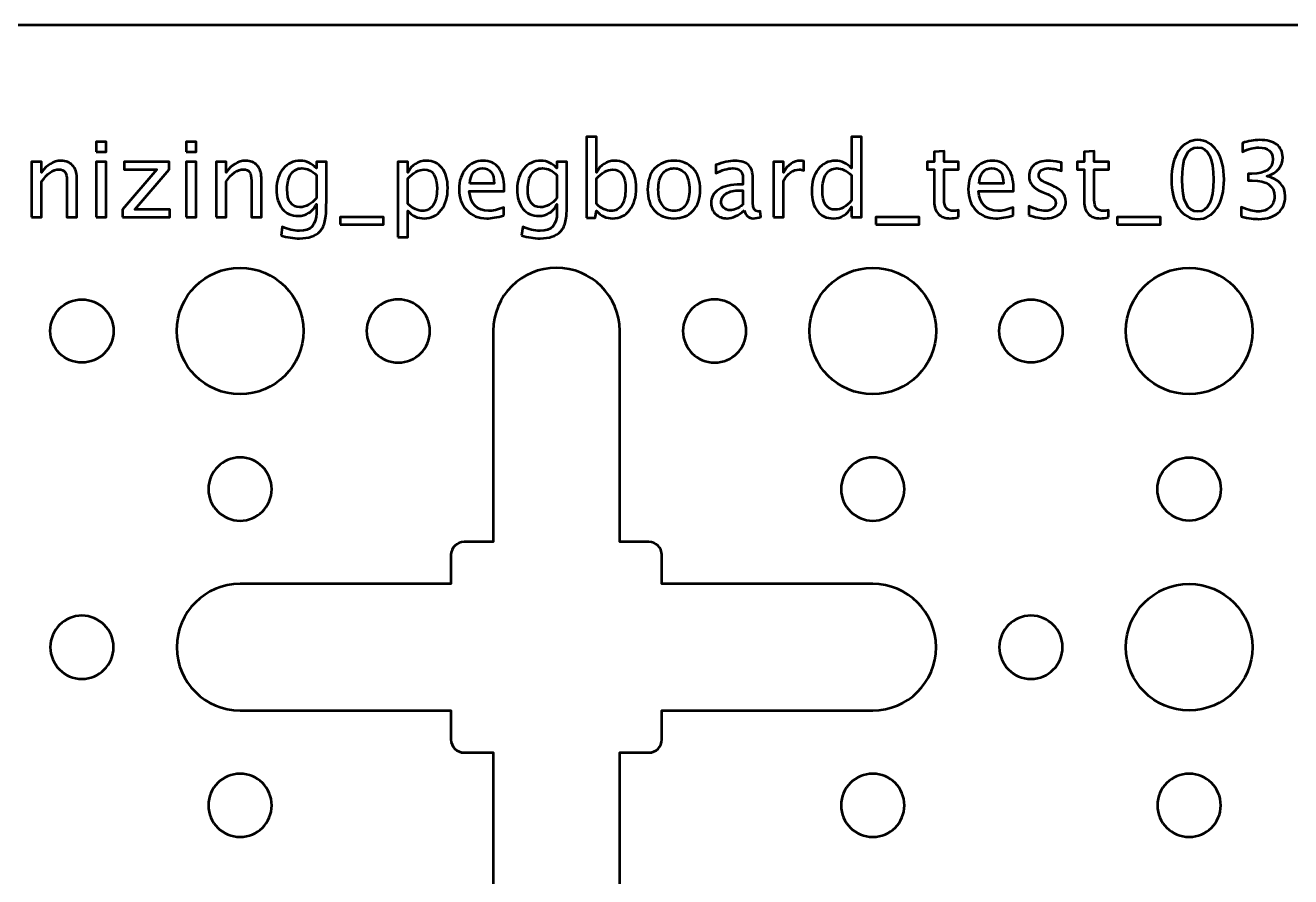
# Model space of a CAD drawing. Header units: centimetres. Extents: x -142 to 94, y -75 to 149.
# Drawn here: x -1.02 to 4.98, y 97.91 to 101.95 of the extents above; entities that cross this region are included whole.
import ezdxf

# ---------------------------------------------------------------- set-up
doc = ezdxf.new("R2010")
doc.units = ezdxf.units.CM
doc.header["$MEASUREMENT"] = 0
doc.layers.add('Layer 1', color=7, linetype='Continuous')

msp = doc.modelspace()

# ---------------------------------------------------------------- linework, layer by layer
at = {"layer": 'Layer 1', "lineweight": 53}
for centre, major_axis in [((0.00001, 100.49999), (0, 0.30001)), ((3.00001, 100.49999), (0, 0.30001)), ((4.50001, 100.49999), (0, 0.30001)), ((-0.75, 100.5), (0, 0.15)), ((3.75, 100.5), (0, 0.15)), ((4.5, 99.75), (0, 0.15)), ((4.50001, 98.99999), (0, 0.30001))]:
    msp.add_ellipse(centre, major_axis=major_axis, ratio=1, dxfattribs=at)
for points, knots in [([(-6.7, 91.3), (-6.7, 91.3), (-6.7, 101.45), (-6.7, 101.45), (-6.7, 101.45), (-6.7, 101.72614), (-6.47614, 101.95), (-6.2, 101.95), (-6.2, 101.95), (-6.2, 101.95), (6.2, 101.95), (6.2, 101.95), (6.2, 101.95), (6.47614, 101.95), (6.7, 101.72614), (6.7, 101.45), (6.7, 101.45), (6.7, 101.45), (6.7, 91.3), (6.7, 91.3), (6.7, 91.3), (6.7, 91.02386), (6.47614, 90.8), (6.2, 90.8), (6.2, 90.8), (6.2, 90.8), (-6.2, 90.8), (-6.2, 90.8), (-6.2, 90.8), (-6.47614, 90.8), (-6.7, 91.02386), (-6.7, 91.3)], [0, 0, 0, 0, 0.1111111, 0.1111111, 0.1111111, 0.1111111, 0.2222222, 0.2222222, 0.2222222, 0.2222222, 0.3333333, 0.3333333, 0.3333333, 0.3333333, 0.4444444, 0.4444444, 0.4444444, 0.4444444, 0.5555556, 0.5555556, 0.5555556, 0.5555556, 0.6666667, 0.6666667, 0.6666667, 0.6666667, 0.7777778, 0.7777778, 0.7777778, 0.7777778, 1, 1, 1, 1]), ([(1.2, 97.5), (1.2, 97.5), (1.2, 98.50002), (1.2, 98.50002), (1.2, 98.50002), (1.2, 98.50002), (1.0625, 98.50002), (1.0625, 98.50002), (1.0625, 98.50002), (1.02798, 98.50002), (1, 98.52801), (1, 98.56252), (1, 98.56252), (1, 98.56252), (1, 98.7), (1, 98.7), (1, 98.7), (1, 98.7), (0, 98.7), (0, 98.7), (0, 98.7), (-0.16569, 98.7), (-0.3, 98.83431), (-0.3, 99), (-0.3, 99), (-0.3, 99.16569), (-0.16569, 99.3), (0, 99.3), (0, 99.3), (0, 99.3), (1, 99.3), (1, 99.3), (1, 99.3), (1, 99.3), (1, 99.43748), (1, 99.43748), (1, 99.43748), (1, 99.47199), (1.02798, 99.49998), (1.0625, 99.49998), (1.0625, 99.49998), (1.0625, 99.49998), (1.2, 99.49998), (1.2, 99.49998), (1.2, 99.49998), (1.2, 99.49998), (1.2, 100.5), (1.2, 100.5), (1.2, 100.5), (1.2, 100.66569), (1.33431, 100.8), (1.5, 100.8), (1.5, 100.8), (1.66569, 100.8), (1.8, 100.66569), (1.8, 100.5), (1.8, 100.5), (1.8, 100.5), (1.8, 99.49998), (1.8, 99.49998), (1.8, 99.49998), (1.8, 99.49998), (1.9375, 99.49998), (1.9375, 99.49998), (1.9375, 99.49998), (1.97202, 99.49998), (2, 99.47199), (2, 99.43748), (2, 99.43748), (2, 99.43748), (2, 99.3), (2, 99.3), (2, 99.3), (2, 99.3), (3, 99.3), (3, 99.3), (3, 99.3), (3.16569, 99.3), (3.3, 99.16569), (3.3, 99), (3.3, 99), (3.3, 98.83431), (3.16569, 98.7), (3, 98.7), (3, 98.7), (3, 98.7), (2, 98.7), (2, 98.7), (2, 98.7), (2, 98.7), (2, 98.56252), (2, 98.56252), (2, 98.56252), (2, 98.52801), (1.97202, 98.50002), (1.9375, 98.50002), (1.9375, 98.50002), (1.9375, 98.50002), (1.8, 98.50002), (1.8, 98.50002), (1.8, 98.50002), (1.8, 98.50002), (1.8, 97.5), (1.8, 97.5), (1.8, 97.5), (1.8, 97.33431), (1.66569, 97.2), (1.5, 97.2), (1.5, 97.2), (1.33431, 97.2), (1.2, 97.33431), (1.2, 97.5)], [0, 0, 0, 0, 0.0344828, 0.0344828, 0.0344828, 0.0344828, 0.0689655, 0.0689655, 0.0689655, 0.0689655, 0.1034483, 0.1034483, 0.1034483, 0.1034483, 0.137931, 0.137931, 0.137931, 0.137931, 0.1724138, 0.1724138, 0.1724138, 0.1724138, 0.2068966, 0.2068966, 0.2068966, 0.2068966, 0.2413793, 0.2413793, 0.2413793, 0.2413793, 0.2758621, 0.2758621, 0.2758621, 0.2758621, 0.3103448, 0.3103448, 0.3103448, 0.3103448, 0.3448276, 0.3448276, 0.3448276, 0.3448276, 0.3793103, 0.3793103, 0.3793103, 0.3793103, 0.4137931, 0.4137931, 0.4137931, 0.4137931, 0.4482759, 0.4482759, 0.4482759, 0.4482759, 0.4827586, 0.4827586, 0.4827586, 0.4827586, 0.5172414, 0.5172414, 0.5172414, 0.5172414, 0.5517241, 0.5517241, 0.5517241, 0.5517241, 0.5862069, 0.5862069, 0.5862069, 0.5862069, 0.6206897, 0.6206897, 0.6206897, 0.6206897, 0.6551724, 0.6551724, 0.6551724, 0.6551724, 0.6896552, 0.6896552, 0.6896552, 0.6896552, 0.7241379, 0.7241379, 0.7241379, 0.7241379, 0.7586207, 0.7586207, 0.7586207, 0.7586207, 0.7931034, 0.7931034, 0.7931034, 0.7931034, 0.8275862, 0.8275862, 0.8275862, 0.8275862, 0.862069, 0.862069, 0.862069, 0.862069, 0.8965517, 0.8965517, 0.8965517, 0.8965517, 0.9310345, 0.9310345, 0.9310345, 0.9310345, 1, 1, 1, 1]), ([(0.75, 100.65), (0.83284, 100.65), (0.9, 100.58284), (0.9, 100.5), (0.9, 100.5), (0.9, 100.41716), (0.83284, 100.35), (0.75, 100.35), (0.75, 100.35), (0.66716, 100.35), (0.6, 100.41716), (0.6, 100.5), (0.6, 100.5), (0.6, 100.58284), (0.66716, 100.65), (0.75, 100.65)], [0, 0, 0, 0, 0.2, 0.2, 0.2, 0.2, 0.4, 0.4, 0.4, 0.4, 0.6, 0.6, 0.6, 0.6, 1, 1, 1, 1]), ([(2.25, 100.65), (2.33284, 100.65), (2.4, 100.58284), (2.4, 100.5), (2.4, 100.5), (2.4, 100.41716), (2.33284, 100.35), (2.25, 100.35), (2.25, 100.35), (2.16716, 100.35), (2.1, 100.41716), (2.1, 100.5), (2.1, 100.5), (2.1, 100.58284), (2.16716, 100.65), (2.25, 100.65)], [0, 0, 0, 0, 0.2, 0.2, 0.2, 0.2, 0.4, 0.4, 0.4, 0.4, 0.6, 0.6, 0.6, 0.6, 1, 1, 1, 1]), ([(0, 99.9), (0.08284, 99.9), (0.15, 99.83284), (0.15, 99.75), (0.15, 99.75), (0.15, 99.66716), (0.08284, 99.6), (0, 99.6), (0, 99.6), (-0.08284, 99.6), (-0.15, 99.66716), (-0.15, 99.75), (-0.15, 99.75), (-0.15, 99.83284), (-0.08284, 99.9), (0, 99.9)], [0, 0, 0, 0, 0.2, 0.2, 0.2, 0.2, 0.4, 0.4, 0.4, 0.4, 0.6, 0.6, 0.6, 0.6, 1, 1, 1, 1]), ([(3, 99.9), (3.08284, 99.9), (3.15, 99.83284), (3.15, 99.75), (3.15, 99.75), (3.15, 99.66716), (3.08284, 99.6), (3, 99.6), (3, 99.6), (2.91716, 99.6), (2.85, 99.66716), (2.85, 99.75), (2.85, 99.75), (2.85, 99.83284), (2.91716, 99.9), (3, 99.9)], [0, 0, 0, 0, 0.2, 0.2, 0.2, 0.2, 0.4, 0.4, 0.4, 0.4, 0.6, 0.6, 0.6, 0.6, 1, 1, 1, 1]), ([(-0.75, 99.15), (-0.66716, 99.15), (-0.6, 99.08284), (-0.6, 99), (-0.6, 99), (-0.6, 98.91716), (-0.66716, 98.85), (-0.75, 98.85), (-0.75, 98.85), (-0.83284, 98.85), (-0.9, 98.91716), (-0.9, 99), (-0.9, 99), (-0.9, 99.08284), (-0.83284, 99.15), (-0.75, 99.15)], [0, 0, 0, 0, 0.2, 0.2, 0.2, 0.2, 0.4, 0.4, 0.4, 0.4, 0.6, 0.6, 0.6, 0.6, 1, 1, 1, 1]), ([(3.75, 99.15), (3.83284, 99.15), (3.9, 99.08284), (3.9, 99), (3.9, 99), (3.9, 98.91716), (3.83284, 98.85), (3.75, 98.85), (3.75, 98.85), (3.66716, 98.85), (3.6, 98.91716), (3.6, 99), (3.6, 99), (3.6, 99.08284), (3.66716, 99.15), (3.75, 99.15)], [0, 0, 0, 0, 0.2, 0.2, 0.2, 0.2, 0.4, 0.4, 0.4, 0.4, 0.6, 0.6, 0.6, 0.6, 1, 1, 1, 1]), ([(0, 98.4), (0.08284, 98.4), (0.15, 98.33284), (0.15, 98.25), (0.15, 98.25), (0.15, 98.16716), (0.08284, 98.1), (0, 98.1), (0, 98.1), (-0.08284, 98.1), (-0.15, 98.16716), (-0.15, 98.25), (-0.15, 98.25), (-0.15, 98.33284), (-0.08284, 98.4), (0, 98.4)], [0, 0, 0, 0, 0.2, 0.2, 0.2, 0.2, 0.4, 0.4, 0.4, 0.4, 0.6, 0.6, 0.6, 0.6, 1, 1, 1, 1]), ([(3, 98.4), (3.08284, 98.4), (3.15, 98.33284), (3.15, 98.25), (3.15, 98.25), (3.15, 98.16716), (3.08284, 98.1), (3, 98.1), (3, 98.1), (2.91716, 98.1), (2.85, 98.16716), (2.85, 98.25), (2.85, 98.25), (2.85, 98.33284), (2.91716, 98.4), (3, 98.4)], [0, 0, 0, 0, 0.2, 0.2, 0.2, 0.2, 0.4, 0.4, 0.4, 0.4, 0.6, 0.6, 0.6, 0.6, 1, 1, 1, 1]), ([(4.5, 98.4), (4.58284, 98.4), (4.65, 98.33284), (4.65, 98.25), (4.65, 98.25), (4.65, 98.16716), (4.58284, 98.1), (4.5, 98.1), (4.5, 98.1), (4.41716, 98.1), (4.35, 98.16716), (4.35, 98.25), (4.35, 98.25), (4.35, 98.33284), (4.41716, 98.4), (4.5, 98.4)], [0, 0, 0, 0, 0.2, 0.2, 0.2, 0.2, 0.4, 0.4, 0.4, 0.4, 0.6, 0.6, 0.6, 0.6, 1, 1, 1, 1])]:
    msp.add_open_spline(points, degree=3, knots=knots, dxfattribs=at)
at = {"layer": 'Layer 1', "color": 5, "lineweight": 53}
for points, knots in [([(1.64202, 101.03703), (1.64202, 101.03703), (1.64202, 101.42078), (1.64202, 101.42078), (1.64202, 101.42078), (1.64202, 101.42078), (1.68944, 101.42078), (1.68944, 101.42078), (1.68944, 101.42078), (1.68944, 101.42078), (1.68944, 101.25228), (1.68944, 101.25228), (1.68944, 101.25228), (1.70886, 101.28891), (1.73809, 101.30718), (1.77702, 101.30718), (1.77702, 101.30718), (1.80855, 101.30718), (1.83332, 101.29574), (1.85143, 101.27278), (1.85143, 101.27278), (1.86954, 101.24981), (1.8786, 101.21845), (1.8786, 101.17869), (1.8786, 101.17869), (1.8786, 101.13539), (1.86831, 101.10041), (1.84781, 101.0739), (1.84781, 101.0739), (1.82731, 101.04732), (1.80032, 101.03406), (1.7669, 101.03406), (1.7669, 101.03406), (1.73586, 101.03406), (1.71002, 101.04592), (1.68944, 101.06971), (1.68944, 101.06971), (1.68944, 101.06971), (1.68367, 101.03703), (1.68367, 101.03703), (1.68367, 101.03703), (1.68367, 101.03703), (1.64202, 101.03703), (1.64202, 101.03703)], [0, 0, 0, 0, 0.0833333, 0.0833333, 0.0833333, 0.0833333, 0.1666667, 0.1666667, 0.1666667, 0.1666667, 0.25, 0.25, 0.25, 0.25, 0.3333333, 0.3333333, 0.3333333, 0.3333333, 0.4166667, 0.4166667, 0.4166667, 0.4166667, 0.5, 0.5, 0.5, 0.5, 0.5833333, 0.5833333, 0.5833333, 0.5833333, 0.6666667, 0.6666667, 0.6666667, 0.6666667, 0.75, 0.75, 0.75, 0.75, 0.8333333, 0.8333333, 0.8333333, 0.8333333, 1, 1, 1, 1]), ([(2.89946, 101.03999), (2.89946, 101.03999), (2.89946, 101.08913), (2.89946, 101.08913), (2.89946, 101.08913), (2.88012, 101.05242), (2.85098, 101.03406), (2.81204, 101.03406), (2.81204, 101.03406), (2.78043, 101.03406), (2.75557, 101.04551), (2.73746, 101.06847), (2.73746, 101.06847), (2.71935, 101.09144), (2.7103, 101.1228), (2.7103, 101.16256), (2.7103, 101.16256), (2.7103, 101.20602), (2.72059, 101.241), (2.74109, 101.26751), (2.74109, 101.26751), (2.76166, 101.29393), (2.78866, 101.30718), (2.82217, 101.30718), (2.82217, 101.30718), (2.8532, 101.30718), (2.87905, 101.29533), (2.89946, 101.27154), (2.89946, 101.27154), (2.89946, 101.27154), (2.89946, 101.42078), (2.89946, 101.42078), (2.89946, 101.42078), (2.89946, 101.42078), (2.94687, 101.42078), (2.94687, 101.42078), (2.94687, 101.42078), (2.94687, 101.42078), (2.94687, 101.03999), (2.94687, 101.03999), (2.94687, 101.03999), (2.94687, 101.03999), (2.89946, 101.03999), (2.89946, 101.03999)], [0, 0, 0, 0, 0.0833333, 0.0833333, 0.0833333, 0.0833333, 0.1666667, 0.1666667, 0.1666667, 0.1666667, 0.25, 0.25, 0.25, 0.25, 0.3333333, 0.3333333, 0.3333333, 0.3333333, 0.4166667, 0.4166667, 0.4166667, 0.4166667, 0.5, 0.5, 0.5, 0.5, 0.5833333, 0.5833333, 0.5833333, 0.5833333, 0.6666667, 0.6666667, 0.6666667, 0.6666667, 0.75, 0.75, 0.75, 0.75, 0.8333333, 0.8333333, 0.8333333, 0.8333333, 1, 1, 1, 1]), ([(4.54082, 101.0311), (4.50337, 101.0311), (4.47316, 101.0483), (4.45027, 101.08263), (4.45027, 101.08263), (4.42731, 101.11695), (4.41587, 101.16223), (4.41587, 101.21853), (4.41587, 101.21853), (4.41587, 101.27483), (4.42731, 101.32011), (4.45027, 101.35443), (4.45027, 101.35443), (4.47316, 101.38876), (4.50337, 101.40596), (4.54082, 101.40596), (4.54082, 101.40596), (4.57844, 101.40596), (4.60865, 101.38884), (4.63153, 101.3546), (4.63153, 101.3546), (4.65433, 101.32035), (4.66577, 101.275), (4.66577, 101.21853), (4.66577, 101.21853), (4.66577, 101.16223), (4.65433, 101.11695), (4.63153, 101.08263), (4.63153, 101.08263), (4.60865, 101.0483), (4.57844, 101.0311), (4.54082, 101.0311)], [0, 0, 0, 0, 0.1111111, 0.1111111, 0.1111111, 0.1111111, 0.2222222, 0.2222222, 0.2222222, 0.2222222, 0.3333333, 0.3333333, 0.3333333, 0.3333333, 0.4444444, 0.4444444, 0.4444444, 0.4444444, 0.5555556, 0.5555556, 0.5555556, 0.5555556, 0.6666667, 0.6666667, 0.6666667, 0.6666667, 0.7777778, 0.7777778, 0.7777778, 0.7777778, 1, 1, 1, 1]), ([(4.74743, 101.04246), (4.74743, 101.04246), (4.74743, 101.08691), (4.74743, 101.08691), (4.74743, 101.08691), (4.78134, 101.07341), (4.80793, 101.06666), (4.82744, 101.06666), (4.82744, 101.06666), (4.8504, 101.06666), (4.86892, 101.07325), (4.88316, 101.0865), (4.88316, 101.0865), (4.8974, 101.09975), (4.90448, 101.11704), (4.90448, 101.13827), (4.90448, 101.13827), (4.90448, 101.18865), (4.86942, 101.21384), (4.79929, 101.21384), (4.79929, 101.21384), (4.79929, 101.21384), (4.78052, 101.21384), (4.78052, 101.21384), (4.78052, 101.21384), (4.78052, 101.21384), (4.78052, 101.2457), (4.78052, 101.2457), (4.78052, 101.2457), (4.78052, 101.2457), (4.79715, 101.24594), (4.79715, 101.24594), (4.79715, 101.24594), (4.86308, 101.24594), (4.89609, 101.26915), (4.89609, 101.31566), (4.89609, 101.31566), (4.89609, 101.35213), (4.87419, 101.3704), (4.83048, 101.3704), (4.83048, 101.3704), (4.80702, 101.3704), (4.78101, 101.36365), (4.75237, 101.35015), (4.75237, 101.35015), (4.75237, 101.35015), (4.75237, 101.39164), (4.75237, 101.39164), (4.75237, 101.39164), (4.78044, 101.40119), (4.80752, 101.40596), (4.83353, 101.40596), (4.83353, 101.40596), (4.86892, 101.40596), (4.89617, 101.39888), (4.9151, 101.38473), (4.9151, 101.38473), (4.93403, 101.37065), (4.9435, 101.35015), (4.9435, 101.32332), (4.9435, 101.32332), (4.9435, 101.28142), (4.91872, 101.25154), (4.86909, 101.23376), (4.86909, 101.23376), (4.92663, 101.22034), (4.95535, 101.18882), (4.95535, 101.13901), (4.95535, 101.13901), (4.95535, 101.10543), (4.94424, 101.07901), (4.9221, 101.05983), (4.9221, 101.05983), (4.89996, 101.04065), (4.8695, 101.0311), (4.83081, 101.0311), (4.83081, 101.0311), (4.80875, 101.0311), (4.78101, 101.03489), (4.74743, 101.04246)], [0, 0, 0, 0, 0.047619, 0.047619, 0.047619, 0.047619, 0.0952381, 0.0952381, 0.0952381, 0.0952381, 0.1428571, 0.1428571, 0.1428571, 0.1428571, 0.1904762, 0.1904762, 0.1904762, 0.1904762, 0.2380952, 0.2380952, 0.2380952, 0.2380952, 0.2857143, 0.2857143, 0.2857143, 0.2857143, 0.3333333, 0.3333333, 0.3333333, 0.3333333, 0.3809524, 0.3809524, 0.3809524, 0.3809524, 0.4285714, 0.4285714, 0.4285714, 0.4285714, 0.4761905, 0.4761905, 0.4761905, 0.4761905, 0.5238095, 0.5238095, 0.5238095, 0.5238095, 0.5714286, 0.5714286, 0.5714286, 0.5714286, 0.6190476, 0.6190476, 0.6190476, 0.6190476, 0.6666667, 0.6666667, 0.6666667, 0.6666667, 0.7142857, 0.7142857, 0.7142857, 0.7142857, 0.7619048, 0.7619048, 0.7619048, 0.7619048, 0.8095238, 0.8095238, 0.8095238, 0.8095238, 0.8571429, 0.8571429, 0.8571429, 0.8571429, 0.9047619, 0.9047619, 0.9047619, 0.9047619, 1, 1, 1, 1]), ([(-0.68189, 101.34966), (-0.68189, 101.34966), (-0.68189, 101.39707), (-0.68189, 101.39707), (-0.68189, 101.39707), (-0.68189, 101.39707), (-0.63447, 101.39707), (-0.63447, 101.39707), (-0.63447, 101.39707), (-0.63447, 101.39707), (-0.63447, 101.34966), (-0.63447, 101.34966), (-0.63447, 101.34966), (-0.63447, 101.34966), (-0.68189, 101.34966), (-0.68189, 101.34966)], [0, 0, 0, 0, 0.2, 0.2, 0.2, 0.2, 0.4, 0.4, 0.4, 0.4, 0.6, 0.6, 0.6, 0.6, 1, 1, 1, 1]), ([(-0.25608, 101.34966), (-0.25608, 101.34966), (-0.25608, 101.39707), (-0.25608, 101.39707), (-0.25608, 101.39707), (-0.25608, 101.39707), (-0.20866, 101.39707), (-0.20866, 101.39707), (-0.20866, 101.39707), (-0.20866, 101.39707), (-0.20866, 101.34966), (-0.20866, 101.34966), (-0.20866, 101.34966), (-0.20866, 101.34966), (-0.25608, 101.34966), (-0.25608, 101.34966)], [0, 0, 0, 0, 0.2, 0.2, 0.2, 0.2, 0.4, 0.4, 0.4, 0.4, 0.6, 0.6, 0.6, 0.6, 1, 1, 1, 1]), ([(3.40587, 101.04007), (3.39121, 101.03604), (3.37845, 101.03406), (3.36767, 101.03406), (3.36767, 101.03406), (3.34347, 101.03406), (3.32462, 101.04098), (3.31112, 101.05481), (3.31112, 101.05481), (3.29754, 101.06864), (3.29079, 101.08782), (3.29079, 101.11243), (3.29079, 101.11243), (3.29079, 101.11243), (3.29079, 101.26619), (3.29079, 101.26619), (3.29079, 101.26619), (3.29079, 101.26619), (3.25803, 101.26619), (3.25803, 101.26619), (3.25803, 101.26619), (3.25803, 101.26619), (3.25803, 101.30175), (3.25803, 101.30175), (3.25803, 101.30175), (3.25803, 101.30175), (3.29079, 101.30175), (3.29079, 101.30175), (3.29079, 101.30175), (3.29079, 101.30175), (3.29079, 101.34908), (3.29079, 101.34908), (3.29079, 101.34908), (3.29079, 101.34908), (3.3382, 101.35361), (3.3382, 101.35361), (3.3382, 101.35361), (3.3382, 101.35361), (3.3382, 101.30175), (3.3382, 101.30175), (3.3382, 101.30175), (3.3382, 101.30175), (3.40685, 101.30175), (3.40685, 101.30175), (3.40685, 101.30175), (3.40685, 101.30175), (3.40685, 101.26619), (3.40685, 101.26619), (3.40685, 101.26619), (3.40685, 101.26619), (3.3382, 101.26619), (3.3382, 101.26619), (3.3382, 101.26619), (3.3382, 101.26619), (3.3382, 101.12099), (3.3382, 101.12099), (3.3382, 101.12099), (3.3382, 101.08674), (3.3531, 101.06962), (3.38282, 101.06962), (3.38282, 101.06962), (3.38916, 101.06962), (3.39681, 101.07069), (3.40587, 101.07275), (3.40587, 101.07275), (3.40587, 101.07275), (3.40587, 101.04007), (3.40587, 101.04007)], [0, 0, 0, 0, 0.0555556, 0.0555556, 0.0555556, 0.0555556, 0.1111111, 0.1111111, 0.1111111, 0.1111111, 0.1666667, 0.1666667, 0.1666667, 0.1666667, 0.2222222, 0.2222222, 0.2222222, 0.2222222, 0.2777778, 0.2777778, 0.2777778, 0.2777778, 0.3333333, 0.3333333, 0.3333333, 0.3333333, 0.3888889, 0.3888889, 0.3888889, 0.3888889, 0.4444444, 0.4444444, 0.4444444, 0.4444444, 0.5, 0.5, 0.5, 0.5, 0.5555556, 0.5555556, 0.5555556, 0.5555556, 0.6111111, 0.6111111, 0.6111111, 0.6111111, 0.6666667, 0.6666667, 0.6666667, 0.6666667, 0.7222222, 0.7222222, 0.7222222, 0.7222222, 0.7777778, 0.7777778, 0.7777778, 0.7777778, 0.8333333, 0.8333333, 0.8333333, 0.8333333, 0.8888889, 0.8888889, 0.8888889, 0.8888889, 1, 1, 1, 1]), ([(4.11756, 101.04007), (4.1029, 101.03604), (4.09014, 101.03406), (4.07936, 101.03406), (4.07936, 101.03406), (4.05516, 101.03406), (4.03631, 101.04098), (4.02281, 101.05481), (4.02281, 101.05481), (4.00923, 101.06864), (4.00248, 101.08782), (4.00248, 101.11243), (4.00248, 101.11243), (4.00248, 101.11243), (4.00248, 101.26619), (4.00248, 101.26619), (4.00248, 101.26619), (4.00248, 101.26619), (3.96972, 101.26619), (3.96972, 101.26619), (3.96972, 101.26619), (3.96972, 101.26619), (3.96972, 101.30175), (3.96972, 101.30175), (3.96972, 101.30175), (3.96972, 101.30175), (4.00248, 101.30175), (4.00248, 101.30175), (4.00248, 101.30175), (4.00248, 101.30175), (4.00248, 101.34908), (4.00248, 101.34908), (4.00248, 101.34908), (4.00248, 101.34908), (4.04989, 101.35361), (4.04989, 101.35361), (4.04989, 101.35361), (4.04989, 101.35361), (4.04989, 101.30175), (4.04989, 101.30175), (4.04989, 101.30175), (4.04989, 101.30175), (4.11854, 101.30175), (4.11854, 101.30175), (4.11854, 101.30175), (4.11854, 101.30175), (4.11854, 101.26619), (4.11854, 101.26619), (4.11854, 101.26619), (4.11854, 101.26619), (4.04989, 101.26619), (4.04989, 101.26619), (4.04989, 101.26619), (4.04989, 101.26619), (4.04989, 101.12099), (4.04989, 101.12099), (4.04989, 101.12099), (4.04989, 101.08674), (4.06479, 101.06962), (4.09451, 101.06962), (4.09451, 101.06962), (4.10085, 101.06962), (4.1085, 101.07069), (4.11756, 101.07275), (4.11756, 101.07275), (4.11756, 101.07275), (4.11756, 101.04007), (4.11756, 101.04007)], [0, 0, 0, 0, 0.0555556, 0.0555556, 0.0555556, 0.0555556, 0.1111111, 0.1111111, 0.1111111, 0.1111111, 0.1666667, 0.1666667, 0.1666667, 0.1666667, 0.2222222, 0.2222222, 0.2222222, 0.2222222, 0.2777778, 0.2777778, 0.2777778, 0.2777778, 0.3333333, 0.3333333, 0.3333333, 0.3333333, 0.3888889, 0.3888889, 0.3888889, 0.3888889, 0.4444444, 0.4444444, 0.4444444, 0.4444444, 0.5, 0.5, 0.5, 0.5, 0.5555556, 0.5555556, 0.5555556, 0.5555556, 0.6111111, 0.6111111, 0.6111111, 0.6111111, 0.6666667, 0.6666667, 0.6666667, 0.6666667, 0.7222222, 0.7222222, 0.7222222, 0.7222222, 0.7777778, 0.7777778, 0.7777778, 0.7777778, 0.8333333, 0.8333333, 0.8333333, 0.8333333, 0.8888889, 0.8888889, 0.8888889, 0.8888889, 1, 1, 1, 1]), ([(4.54074, 101.06666), (4.59021, 101.06666), (4.6149, 101.11728), (4.6149, 101.21853), (4.6149, 101.21853), (4.6149, 101.31978), (4.59021, 101.3704), (4.54074, 101.3704), (4.54074, 101.3704), (4.49143, 101.3704), (4.46674, 101.31978), (4.46674, 101.21853), (4.46674, 101.21853), (4.46674, 101.11728), (4.49143, 101.06666), (4.54074, 101.06666)], [0, 0, 0, 0, 0.2, 0.2, 0.2, 0.2, 0.4, 0.4, 0.4, 0.4, 0.6, 0.6, 0.6, 0.6, 1, 1, 1, 1]), ([(-0.98843, 101.03999), (-0.98843, 101.03999), (-0.98843, 101.30175), (-0.98843, 101.30175), (-0.98843, 101.30175), (-0.98843, 101.30175), (-0.94101, 101.30175), (-0.94101, 101.30175), (-0.94101, 101.30175), (-0.94101, 101.30175), (-0.94101, 101.25228), (-0.94101, 101.25228), (-0.94101, 101.25228), (-0.91591, 101.28891), (-0.88512, 101.30718), (-0.84874, 101.30718), (-0.84874, 101.30718), (-0.82585, 101.30718), (-0.80766, 101.30002), (-0.79425, 101.28562), (-0.79425, 101.28562), (-0.78083, 101.2713), (-0.77408, 101.25195), (-0.77408, 101.22775), (-0.77408, 101.22775), (-0.77408, 101.22775), (-0.77408, 101.03999), (-0.77408, 101.03999), (-0.77408, 101.03999), (-0.77408, 101.03999), (-0.82149, 101.03999), (-0.82149, 101.03999), (-0.82149, 101.03999), (-0.82149, 101.03999), (-0.82149, 101.21228), (-0.82149, 101.21228), (-0.82149, 101.21228), (-0.82149, 101.2317), (-0.82437, 101.24553), (-0.83005, 101.25376), (-0.83005, 101.25376), (-0.83581, 101.26208), (-0.84528, 101.26619), (-0.85853, 101.26619), (-0.85853, 101.26619), (-0.88767, 101.26619), (-0.91517, 101.24718), (-0.94101, 101.20915), (-0.94101, 101.20915), (-0.94101, 101.20915), (-0.94101, 101.03999), (-0.94101, 101.03999), (-0.94101, 101.03999), (-0.94101, 101.03999), (-0.98843, 101.03999), (-0.98843, 101.03999)], [0, 0, 0, 0, 0.0666667, 0.0666667, 0.0666667, 0.0666667, 0.1333333, 0.1333333, 0.1333333, 0.1333333, 0.2, 0.2, 0.2, 0.2, 0.2666667, 0.2666667, 0.2666667, 0.2666667, 0.3333333, 0.3333333, 0.3333333, 0.3333333, 0.4, 0.4, 0.4, 0.4, 0.4666667, 0.4666667, 0.4666667, 0.4666667, 0.5333333, 0.5333333, 0.5333333, 0.5333333, 0.6, 0.6, 0.6, 0.6, 0.6666667, 0.6666667, 0.6666667, 0.6666667, 0.7333333, 0.7333333, 0.7333333, 0.7333333, 0.8, 0.8, 0.8, 0.8, 0.8666667, 0.8666667, 0.8666667, 0.8666667, 1, 1, 1, 1]), ([(-0.68189, 101.03999), (-0.68189, 101.03999), (-0.68189, 101.30175), (-0.68189, 101.30175), (-0.68189, 101.30175), (-0.68189, 101.30175), (-0.63447, 101.30175), (-0.63447, 101.30175), (-0.63447, 101.30175), (-0.63447, 101.30175), (-0.63447, 101.03999), (-0.63447, 101.03999), (-0.63447, 101.03999), (-0.63447, 101.03999), (-0.68189, 101.03999), (-0.68189, 101.03999)], [0, 0, 0, 0, 0.2, 0.2, 0.2, 0.2, 0.4, 0.4, 0.4, 0.4, 0.6, 0.6, 0.6, 0.6, 1, 1, 1, 1]), ([(-0.55694, 101.03999), (-0.55694, 101.03999), (-0.55694, 101.07555), (-0.55694, 101.07555), (-0.55694, 101.07555), (-0.55694, 101.07555), (-0.39453, 101.26619), (-0.39453, 101.26619), (-0.39453, 101.26619), (-0.39453, 101.26619), (-0.54945, 101.26619), (-0.54945, 101.26619), (-0.54945, 101.26619), (-0.54945, 101.26619), (-0.54945, 101.30175), (-0.54945, 101.30175), (-0.54945, 101.30175), (-0.54945, 101.30175), (-0.33617, 101.30175), (-0.33617, 101.30175), (-0.33617, 101.30175), (-0.33617, 101.30175), (-0.33617, 101.26619), (-0.33617, 101.26619), (-0.33617, 101.26619), (-0.33617, 101.26619), (-0.49858, 101.07555), (-0.49858, 101.07555), (-0.49858, 101.07555), (-0.49858, 101.07555), (-0.3332, 101.07555), (-0.3332, 101.07555), (-0.3332, 101.07555), (-0.3332, 101.07555), (-0.3332, 101.03999), (-0.3332, 101.03999), (-0.3332, 101.03999), (-0.3332, 101.03999), (-0.55694, 101.03999), (-0.55694, 101.03999)], [0, 0, 0, 0, 0.0909091, 0.0909091, 0.0909091, 0.0909091, 0.1818182, 0.1818182, 0.1818182, 0.1818182, 0.2727273, 0.2727273, 0.2727273, 0.2727273, 0.3636364, 0.3636364, 0.3636364, 0.3636364, 0.4545455, 0.4545455, 0.4545455, 0.4545455, 0.5454545, 0.5454545, 0.5454545, 0.5454545, 0.6363636, 0.6363636, 0.6363636, 0.6363636, 0.7272727, 0.7272727, 0.7272727, 0.7272727, 0.8181818, 0.8181818, 0.8181818, 0.8181818, 1, 1, 1, 1]), ([(-0.25608, 101.03999), (-0.25608, 101.03999), (-0.25608, 101.30175), (-0.25608, 101.30175), (-0.25608, 101.30175), (-0.25608, 101.30175), (-0.20866, 101.30175), (-0.20866, 101.30175), (-0.20866, 101.30175), (-0.20866, 101.30175), (-0.20866, 101.03999), (-0.20866, 101.03999), (-0.20866, 101.03999), (-0.20866, 101.03999), (-0.25608, 101.03999), (-0.25608, 101.03999)], [0, 0, 0, 0, 0.2, 0.2, 0.2, 0.2, 0.4, 0.4, 0.4, 0.4, 0.6, 0.6, 0.6, 0.6, 1, 1, 1, 1]), ([(-0.11335, 101.03999), (-0.11335, 101.03999), (-0.11335, 101.30175), (-0.11335, 101.30175), (-0.11335, 101.30175), (-0.11335, 101.30175), (-0.06593, 101.30175), (-0.06593, 101.30175), (-0.06593, 101.30175), (-0.06593, 101.30175), (-0.06593, 101.25228), (-0.06593, 101.25228), (-0.06593, 101.25228), (-0.04083, 101.28891), (-0.01004, 101.30718), (0.02634, 101.30718), (0.02634, 101.30718), (0.04923, 101.30718), (0.06742, 101.30002), (0.08083, 101.28562), (0.08083, 101.28562), (0.09425, 101.2713), (0.101, 101.25195), (0.101, 101.22775), (0.101, 101.22775), (0.101, 101.22775), (0.101, 101.03999), (0.101, 101.03999), (0.101, 101.03999), (0.101, 101.03999), (0.05359, 101.03999), (0.05359, 101.03999), (0.05359, 101.03999), (0.05359, 101.03999), (0.05359, 101.21228), (0.05359, 101.21228), (0.05359, 101.21228), (0.05359, 101.2317), (0.05071, 101.24553), (0.04503, 101.25376), (0.04503, 101.25376), (0.03927, 101.26208), (0.0298, 101.26619), (0.01655, 101.26619), (0.01655, 101.26619), (-0.01259, 101.26619), (-0.04009, 101.24718), (-0.06593, 101.20915), (-0.06593, 101.20915), (-0.06593, 101.20915), (-0.06593, 101.03999), (-0.06593, 101.03999), (-0.06593, 101.03999), (-0.06593, 101.03999), (-0.11335, 101.03999), (-0.11335, 101.03999)], [0, 0, 0, 0, 0.0666667, 0.0666667, 0.0666667, 0.0666667, 0.1333333, 0.1333333, 0.1333333, 0.1333333, 0.2, 0.2, 0.2, 0.2, 0.2666667, 0.2666667, 0.2666667, 0.2666667, 0.3333333, 0.3333333, 0.3333333, 0.3333333, 0.4, 0.4, 0.4, 0.4, 0.4666667, 0.4666667, 0.4666667, 0.4666667, 0.5333333, 0.5333333, 0.5333333, 0.5333333, 0.6, 0.6, 0.6, 0.6, 0.6666667, 0.6666667, 0.6666667, 0.6666667, 0.7333333, 0.7333333, 0.7333333, 0.7333333, 0.8, 0.8, 0.8, 0.8, 0.8666667, 0.8666667, 0.8666667, 0.8666667, 1, 1, 1, 1]), ([(0.19418, 100.95307), (0.19418, 100.95307), (0.19978, 100.99406), (0.19978, 100.99406), (0.19978, 100.99406), (0.22727, 100.98122), (0.25452, 100.9748), (0.28144, 100.9748), (0.28144, 100.9748), (0.33486, 100.9748), (0.36161, 101.00311), (0.36161, 101.05966), (0.36161, 101.05966), (0.36161, 101.05966), (0.36161, 101.10082), (0.36161, 101.10082), (0.36161, 101.10082), (0.35338, 101.08345), (0.34169, 101.07003), (0.32646, 101.0604), (0.32646, 101.0604), (0.31123, 101.05077), (0.29428, 101.04592), (0.27559, 101.04592), (0.27559, 101.04592), (0.2439, 101.04592), (0.21879, 101.05728), (0.20027, 101.08), (0.20027, 101.08), (0.18175, 101.10271), (0.17245, 101.1335), (0.17245, 101.17235), (0.17245, 101.17235), (0.17245, 101.21211), (0.18299, 101.24454), (0.20406, 101.26965), (0.20406, 101.26965), (0.22521, 101.29467), (0.25246, 101.30718), (0.28596, 101.30718), (0.28596, 101.30718), (0.31527, 101.30718), (0.34054, 101.29533), (0.36161, 101.27154), (0.36161, 101.27154), (0.36161, 101.27154), (0.36161, 101.30175), (0.36161, 101.30175), (0.36161, 101.30175), (0.36161, 101.30175), (0.40902, 101.30175), (0.40902, 101.30175), (0.40902, 101.30175), (0.40902, 101.30175), (0.40902, 101.11144), (0.40902, 101.11144), (0.40902, 101.11144), (0.40902, 101.07053), (0.40688, 101.04024), (0.4026, 101.02056), (0.4026, 101.02056), (0.3984, 101.00089), (0.39034, 100.98476), (0.37865, 100.97224), (0.37865, 100.97224), (0.35791, 100.95027), (0.32547, 100.93924), (0.28144, 100.93924), (0.28144, 100.93924), (0.25123, 100.93924), (0.22217, 100.94385), (0.19418, 100.95307)], [0, 0, 0, 0, 0.0526316, 0.0526316, 0.0526316, 0.0526316, 0.1052632, 0.1052632, 0.1052632, 0.1052632, 0.1578947, 0.1578947, 0.1578947, 0.1578947, 0.2105263, 0.2105263, 0.2105263, 0.2105263, 0.2631579, 0.2631579, 0.2631579, 0.2631579, 0.3157895, 0.3157895, 0.3157895, 0.3157895, 0.3684211, 0.3684211, 0.3684211, 0.3684211, 0.4210526, 0.4210526, 0.4210526, 0.4210526, 0.4736842, 0.4736842, 0.4736842, 0.4736842, 0.5263158, 0.5263158, 0.5263158, 0.5263158, 0.5789474, 0.5789474, 0.5789474, 0.5789474, 0.6315789, 0.6315789, 0.6315789, 0.6315789, 0.6842105, 0.6842105, 0.6842105, 0.6842105, 0.7368421, 0.7368421, 0.7368421, 0.7368421, 0.7894737, 0.7894737, 0.7894737, 0.7894737, 0.8421053, 0.8421053, 0.8421053, 0.8421053, 0.8947368, 0.8947368, 0.8947368, 0.8947368, 1, 1, 1, 1]), ([(0.74808, 100.94467), (0.74808, 100.94467), (0.74808, 101.30175), (0.74808, 101.30175), (0.74808, 101.30175), (0.74808, 101.30175), (0.7955, 101.30175), (0.7955, 101.30175), (0.7955, 101.30175), (0.7955, 101.30175), (0.7955, 101.25228), (0.7955, 101.25228), (0.7955, 101.25228), (0.81492, 101.28891), (0.84415, 101.30718), (0.88308, 101.30718), (0.88308, 101.30718), (0.91461, 101.30718), (0.93938, 101.29574), (0.95749, 101.27278), (0.95749, 101.27278), (0.9756, 101.24981), (0.98466, 101.21845), (0.98466, 101.17869), (0.98466, 101.17869), (0.98466, 101.13539), (0.97437, 101.10041), (0.95387, 101.0739), (0.95387, 101.0739), (0.93337, 101.04732), (0.90638, 101.03406), (0.87296, 101.03406), (0.87296, 101.03406), (0.84192, 101.03406), (0.81608, 101.04592), (0.7955, 101.06971), (0.7955, 101.06971), (0.7955, 101.06971), (0.7955, 100.94467), (0.7955, 100.94467), (0.7955, 100.94467), (0.7955, 100.94467), (0.74808, 100.94467), (0.74808, 100.94467)], [0, 0, 0, 0, 0.0833333, 0.0833333, 0.0833333, 0.0833333, 0.1666667, 0.1666667, 0.1666667, 0.1666667, 0.25, 0.25, 0.25, 0.25, 0.3333333, 0.3333333, 0.3333333, 0.3333333, 0.4166667, 0.4166667, 0.4166667, 0.4166667, 0.5, 0.5, 0.5, 0.5, 0.5833333, 0.5833333, 0.5833333, 0.5833333, 0.6666667, 0.6666667, 0.6666667, 0.6666667, 0.75, 0.75, 0.75, 0.75, 0.8333333, 0.8333333, 0.8333333, 0.8333333, 1, 1, 1, 1]), ([(1.25103, 101.04839), (1.21917, 101.03884), (1.19192, 101.03406), (1.16921, 101.03406), (1.16921, 101.03406), (1.13044, 101.03406), (1.09891, 101.0469), (1.07463, 101.0725), (1.07463, 101.0725), (1.05034, 101.0981), (1.03816, 101.13128), (1.03816, 101.17211), (1.03816, 101.17211), (1.03816, 101.2117), (1.04886, 101.24421), (1.07035, 101.26965), (1.07035, 101.26965), (1.09183, 101.295), (1.11932, 101.30768), (1.15282, 101.30768), (1.15282, 101.30768), (1.18452, 101.30768), (1.20905, 101.2964), (1.22633, 101.27385), (1.22633, 101.27385), (1.24362, 101.25129), (1.25226, 101.21935), (1.25226, 101.17795), (1.25226, 101.17795), (1.25226, 101.17795), (1.25201, 101.16346), (1.25201, 101.16346), (1.25201, 101.16346), (1.25201, 101.16346), (1.08656, 101.16346), (1.08656, 101.16346), (1.08656, 101.16346), (1.09348, 101.1009), (1.12401, 101.06962), (1.1781, 101.06962), (1.1781, 101.06962), (1.19793, 101.06962), (1.22222, 101.07522), (1.25103, 101.08642), (1.25103, 101.08642), (1.25103, 101.08642), (1.25103, 101.04839), (1.25103, 101.04839)], [0, 0, 0, 0, 0.0769231, 0.0769231, 0.0769231, 0.0769231, 0.1538462, 0.1538462, 0.1538462, 0.1538462, 0.2307692, 0.2307692, 0.2307692, 0.2307692, 0.3076923, 0.3076923, 0.3076923, 0.3076923, 0.3846154, 0.3846154, 0.3846154, 0.3846154, 0.4615385, 0.4615385, 0.4615385, 0.4615385, 0.5384615, 0.5384615, 0.5384615, 0.5384615, 0.6153846, 0.6153846, 0.6153846, 0.6153846, 0.6923077, 0.6923077, 0.6923077, 0.6923077, 0.7692308, 0.7692308, 0.7692308, 0.7692308, 0.8461538, 0.8461538, 0.8461538, 0.8461538, 1, 1, 1, 1]), ([(1.33507, 100.95307), (1.33507, 100.95307), (1.34067, 100.99406), (1.34067, 100.99406), (1.34067, 100.99406), (1.36816, 100.98122), (1.39541, 100.9748), (1.42233, 100.9748), (1.42233, 100.9748), (1.47575, 100.9748), (1.5025, 101.00311), (1.5025, 101.05966), (1.5025, 101.05966), (1.5025, 101.05966), (1.5025, 101.10082), (1.5025, 101.10082), (1.5025, 101.10082), (1.49427, 101.08345), (1.48258, 101.07003), (1.46735, 101.0604), (1.46735, 101.0604), (1.45212, 101.05077), (1.43517, 101.04592), (1.41648, 101.04592), (1.41648, 101.04592), (1.38479, 101.04592), (1.35968, 101.05728), (1.34116, 101.08), (1.34116, 101.08), (1.32264, 101.10271), (1.31334, 101.1335), (1.31334, 101.17235), (1.31334, 101.17235), (1.31334, 101.21211), (1.32388, 101.24454), (1.34495, 101.26965), (1.34495, 101.26965), (1.3661, 101.29467), (1.39335, 101.30718), (1.42685, 101.30718), (1.42685, 101.30718), (1.45616, 101.30718), (1.48143, 101.29533), (1.5025, 101.27154), (1.5025, 101.27154), (1.5025, 101.27154), (1.5025, 101.30175), (1.5025, 101.30175), (1.5025, 101.30175), (1.5025, 101.30175), (1.54991, 101.30175), (1.54991, 101.30175), (1.54991, 101.30175), (1.54991, 101.30175), (1.54991, 101.11144), (1.54991, 101.11144), (1.54991, 101.11144), (1.54991, 101.07053), (1.54777, 101.04024), (1.54349, 101.02056), (1.54349, 101.02056), (1.53929, 101.00089), (1.53123, 100.98476), (1.51954, 100.97224), (1.51954, 100.97224), (1.4988, 100.95027), (1.46636, 100.93924), (1.42233, 100.93924), (1.42233, 100.93924), (1.39212, 100.93924), (1.36306, 100.94385), (1.33507, 100.95307)], [0, 0, 0, 0, 0.0526316, 0.0526316, 0.0526316, 0.0526316, 0.1052632, 0.1052632, 0.1052632, 0.1052632, 0.1578947, 0.1578947, 0.1578947, 0.1578947, 0.2105263, 0.2105263, 0.2105263, 0.2105263, 0.2631579, 0.2631579, 0.2631579, 0.2631579, 0.3157895, 0.3157895, 0.3157895, 0.3157895, 0.3684211, 0.3684211, 0.3684211, 0.3684211, 0.4210526, 0.4210526, 0.4210526, 0.4210526, 0.4736842, 0.4736842, 0.4736842, 0.4736842, 0.5263158, 0.5263158, 0.5263158, 0.5263158, 0.5789474, 0.5789474, 0.5789474, 0.5789474, 0.6315789, 0.6315789, 0.6315789, 0.6315789, 0.6842105, 0.6842105, 0.6842105, 0.6842105, 0.7368421, 0.7368421, 0.7368421, 0.7368421, 0.7894737, 0.7894737, 0.7894737, 0.7894737, 0.8421053, 0.8421053, 0.8421053, 0.8421053, 0.8947368, 0.8947368, 0.8947368, 0.8947368, 1, 1, 1, 1]), ([(2.05705, 101.03406), (2.01861, 101.03406), (1.98816, 101.04633), (1.96577, 101.07086), (1.96577, 101.07086), (1.94329, 101.09539), (1.9321, 101.12873), (1.9321, 101.17079), (1.9321, 101.17079), (1.9321, 101.21277), (1.94329, 101.24602), (1.96577, 101.27047), (1.96577, 101.27047), (1.98816, 101.29492), (2.01861, 101.30718), (2.05705, 101.30718), (2.05705, 101.30718), (2.0955, 101.30718), (2.12595, 101.29492), (2.14834, 101.27047), (2.14834, 101.27047), (2.17081, 101.24602), (2.18201, 101.21277), (2.18201, 101.17079), (2.18201, 101.17079), (2.18201, 101.12873), (2.17081, 101.09539), (2.14834, 101.07086), (2.14834, 101.07086), (2.12595, 101.04633), (2.0955, 101.03406), (2.05705, 101.03406)], [0, 0, 0, 0, 0.1111111, 0.1111111, 0.1111111, 0.1111111, 0.2222222, 0.2222222, 0.2222222, 0.2222222, 0.3333333, 0.3333333, 0.3333333, 0.3333333, 0.4444444, 0.4444444, 0.4444444, 0.4444444, 0.5555556, 0.5555556, 0.5555556, 0.5555556, 0.6666667, 0.6666667, 0.6666667, 0.6666667, 0.7777778, 0.7777778, 0.7777778, 0.7777778, 1, 1, 1, 1]), ([(2.39117, 101.07333), (2.36269, 101.04715), (2.33528, 101.03406), (2.30894, 101.03406), (2.30894, 101.03406), (2.28729, 101.03406), (2.26926, 101.04081), (2.25502, 101.0544), (2.25502, 101.0544), (2.2407, 101.06798), (2.23353, 101.0851), (2.23353, 101.10576), (2.23353, 101.10576), (2.23353, 101.13432), (2.24555, 101.1563), (2.26959, 101.17161), (2.26959, 101.17161), (2.29362, 101.18692), (2.32811, 101.19458), (2.37306, 101.19458), (2.37306, 101.19458), (2.37306, 101.19458), (2.38417, 101.19458), (2.38417, 101.19458), (2.38417, 101.19458), (2.38417, 101.19458), (2.38417, 101.2261), (2.38417, 101.2261), (2.38417, 101.2261), (2.38417, 101.25648), (2.36837, 101.27162), (2.33668, 101.27162), (2.33668, 101.27162), (2.31215, 101.27162), (2.28531, 101.26389), (2.25625, 101.24841), (2.25625, 101.24841), (2.25625, 101.24841), (2.25625, 101.28743), (2.25625, 101.28743), (2.25625, 101.28743), (2.28819, 101.3006), (2.31832, 101.30718), (2.34655, 101.30718), (2.34655, 101.30718), (2.37561, 101.30718), (2.39709, 101.3006), (2.41084, 101.28735), (2.41084, 101.28735), (2.42467, 101.27409), (2.43158, 101.25368), (2.43158, 101.2261), (2.43158, 101.2261), (2.43158, 101.2261), (2.43158, 101.10782), (2.43158, 101.10782), (2.43158, 101.10782), (2.43158, 101.08074), (2.4399, 101.06715), (2.45661, 101.06715), (2.45661, 101.06715), (2.45867, 101.06715), (2.46171, 101.06748), (2.46575, 101.06814), (2.46575, 101.06814), (2.46575, 101.06814), (2.46912, 101.0418), (2.46912, 101.0418), (2.46912, 101.0418), (2.45834, 101.03662), (2.44648, 101.03406), (2.43348, 101.03406), (2.43348, 101.03406), (2.41133, 101.03406), (2.39726, 101.04715), (2.39117, 101.07333)], [0, 0, 0, 0, 0.05, 0.05, 0.05, 0.05, 0.1, 0.1, 0.1, 0.1, 0.15, 0.15, 0.15, 0.15, 0.2, 0.2, 0.2, 0.2, 0.25, 0.25, 0.25, 0.25, 0.3, 0.3, 0.3, 0.3, 0.35, 0.35, 0.35, 0.35, 0.4, 0.4, 0.4, 0.4, 0.45, 0.45, 0.45, 0.45, 0.5, 0.5, 0.5, 0.5, 0.55, 0.55, 0.55, 0.55, 0.6, 0.6, 0.6, 0.6, 0.65, 0.65, 0.65, 0.65, 0.7, 0.7, 0.7, 0.7, 0.75, 0.75, 0.75, 0.75, 0.8, 0.8, 0.8, 0.8, 0.85, 0.85, 0.85, 0.85, 0.9, 0.9, 0.9, 0.9, 1, 1, 1, 1]), ([(2.52896, 101.03999), (2.52896, 101.03999), (2.52896, 101.30175), (2.52896, 101.30175), (2.52896, 101.30175), (2.52896, 101.30175), (2.57638, 101.30175), (2.57638, 101.30175), (2.57638, 101.30175), (2.57638, 101.30175), (2.57638, 101.25228), (2.57638, 101.25228), (2.57638, 101.25228), (2.59523, 101.28891), (2.62256, 101.30718), (2.65844, 101.30718), (2.65844, 101.30718), (2.6633, 101.30718), (2.66841, 101.30677), (2.67367, 101.30595), (2.67367, 101.30595), (2.67367, 101.30595), (2.67367, 101.26158), (2.67367, 101.26158), (2.67367, 101.26158), (2.66544, 101.2643), (2.6582, 101.2657), (2.65194, 101.2657), (2.65194, 101.2657), (2.62181, 101.2657), (2.59663, 101.24792), (2.57638, 101.21228), (2.57638, 101.21228), (2.57638, 101.21228), (2.57638, 101.03999), (2.57638, 101.03999), (2.57638, 101.03999), (2.57638, 101.03999), (2.52896, 101.03999), (2.52896, 101.03999)], [0, 0, 0, 0, 0.0909091, 0.0909091, 0.0909091, 0.0909091, 0.1818182, 0.1818182, 0.1818182, 0.1818182, 0.2727273, 0.2727273, 0.2727273, 0.2727273, 0.3636364, 0.3636364, 0.3636364, 0.3636364, 0.4545455, 0.4545455, 0.4545455, 0.4545455, 0.5454545, 0.5454545, 0.5454545, 0.5454545, 0.6363636, 0.6363636, 0.6363636, 0.6363636, 0.7272727, 0.7272727, 0.7272727, 0.7272727, 0.8181818, 0.8181818, 0.8181818, 0.8181818, 1, 1, 1, 1]), ([(3.66565, 101.04839), (3.63379, 101.03884), (3.60654, 101.03406), (3.58383, 101.03406), (3.58383, 101.03406), (3.54506, 101.03406), (3.51353, 101.0469), (3.48925, 101.0725), (3.48925, 101.0725), (3.46496, 101.0981), (3.45278, 101.13128), (3.45278, 101.17211), (3.45278, 101.17211), (3.45278, 101.2117), (3.46348, 101.24421), (3.48497, 101.26965), (3.48497, 101.26965), (3.50645, 101.295), (3.53394, 101.30768), (3.56744, 101.30768), (3.56744, 101.30768), (3.59914, 101.30768), (3.62367, 101.2964), (3.64095, 101.27385), (3.64095, 101.27385), (3.65824, 101.25129), (3.66688, 101.21935), (3.66688, 101.17795), (3.66688, 101.17795), (3.66688, 101.17795), (3.66663, 101.16346), (3.66663, 101.16346), (3.66663, 101.16346), (3.66663, 101.16346), (3.50118, 101.16346), (3.50118, 101.16346), (3.50118, 101.16346), (3.5081, 101.1009), (3.53863, 101.06962), (3.59272, 101.06962), (3.59272, 101.06962), (3.61255, 101.06962), (3.63684, 101.07522), (3.66565, 101.08642), (3.66565, 101.08642), (3.66565, 101.08642), (3.66565, 101.04839), (3.66565, 101.04839)], [0, 0, 0, 0, 0.0769231, 0.0769231, 0.0769231, 0.0769231, 0.1538462, 0.1538462, 0.1538462, 0.1538462, 0.2307692, 0.2307692, 0.2307692, 0.2307692, 0.3076923, 0.3076923, 0.3076923, 0.3076923, 0.3846154, 0.3846154, 0.3846154, 0.3846154, 0.4615385, 0.4615385, 0.4615385, 0.4615385, 0.5384615, 0.5384615, 0.5384615, 0.5384615, 0.6153846, 0.6153846, 0.6153846, 0.6153846, 0.6923077, 0.6923077, 0.6923077, 0.6923077, 0.7692308, 0.7692308, 0.7692308, 0.7692308, 0.8461538, 0.8461538, 0.8461538, 0.8461538, 1, 1, 1, 1]), ([(3.73932, 101.04937), (3.73932, 101.04937), (3.73932, 101.09284), (3.73932, 101.09284), (3.73932, 101.09284), (3.77035, 101.07736), (3.79727, 101.06962), (3.82024, 101.06962), (3.82024, 101.06962), (3.8339, 101.06962), (3.84526, 101.07333), (3.85423, 101.08074), (3.85423, 101.08074), (3.8632, 101.08806), (3.86773, 101.09728), (3.86773, 101.10839), (3.86773, 101.10839), (3.86773, 101.12461), (3.85514, 101.13803), (3.82995, 101.14865), (3.82995, 101.14865), (3.82995, 101.14865), (3.80221, 101.16042), (3.80221, 101.16042), (3.80221, 101.16042), (3.7613, 101.17737), (3.7408, 101.2019), (3.7408, 101.23376), (3.7408, 101.23376), (3.7408, 101.25656), (3.74887, 101.27451), (3.765, 101.28759), (3.765, 101.28759), (3.78114, 101.30068), (3.80328, 101.30718), (3.83135, 101.30718), (3.83135, 101.30718), (3.84592, 101.30718), (3.86403, 101.30521), (3.88551, 101.30118), (3.88551, 101.30118), (3.88551, 101.30118), (3.89539, 101.29928), (3.89539, 101.29928), (3.89539, 101.29928), (3.89539, 101.29928), (3.89539, 101.25977), (3.89539, 101.25977), (3.89539, 101.25977), (3.86897, 101.26767), (3.84789, 101.27162), (3.83217, 101.27162), (3.83217, 101.27162), (3.81834, 101.27162), (3.80739, 101.26858), (3.79908, 101.26257), (3.79908, 101.26257), (3.79085, 101.25656), (3.78673, 101.24849), (3.78673, 101.23837), (3.78673, 101.23837), (3.78673, 101.22413), (3.79826, 101.21203), (3.82139, 101.20223), (3.82139, 101.20223), (3.82139, 101.20223), (3.84419, 101.1926), (3.84419, 101.1926), (3.84419, 101.1926), (3.87004, 101.18174), (3.88831, 101.17021), (3.89901, 101.15811), (3.89901, 101.15811), (3.90979, 101.14601), (3.91514, 101.13087), (3.91514, 101.11276), (3.91514, 101.11276), (3.91514, 101.08979), (3.90609, 101.07094), (3.8879, 101.05621), (3.8879, 101.05621), (3.86979, 101.04147), (3.84658, 101.03406), (3.81834, 101.03406), (3.81834, 101.03406), (3.79661, 101.03406), (3.77035, 101.03917), (3.73932, 101.04937)], [0, 0, 0, 0, 0.0434783, 0.0434783, 0.0434783, 0.0434783, 0.0869565, 0.0869565, 0.0869565, 0.0869565, 0.1304348, 0.1304348, 0.1304348, 0.1304348, 0.173913, 0.173913, 0.173913, 0.173913, 0.2173913, 0.2173913, 0.2173913, 0.2173913, 0.2608696, 0.2608696, 0.2608696, 0.2608696, 0.3043478, 0.3043478, 0.3043478, 0.3043478, 0.3478261, 0.3478261, 0.3478261, 0.3478261, 0.3913043, 0.3913043, 0.3913043, 0.3913043, 0.4347826, 0.4347826, 0.4347826, 0.4347826, 0.4782609, 0.4782609, 0.4782609, 0.4782609, 0.5217391, 0.5217391, 0.5217391, 0.5217391, 0.5652174, 0.5652174, 0.5652174, 0.5652174, 0.6086957, 0.6086957, 0.6086957, 0.6086957, 0.6521739, 0.6521739, 0.6521739, 0.6521739, 0.6956522, 0.6956522, 0.6956522, 0.6956522, 0.7391304, 0.7391304, 0.7391304, 0.7391304, 0.7826087, 0.7826087, 0.7826087, 0.7826087, 0.826087, 0.826087, 0.826087, 0.826087, 0.8695652, 0.8695652, 0.8695652, 0.8695652, 0.9130435, 0.9130435, 0.9130435, 0.9130435, 1, 1, 1, 1]), ([(0.36161, 101.13054), (0.36161, 101.13054), (0.36161, 101.23911), (0.36161, 101.23911), (0.36161, 101.23911), (0.3407, 101.26076), (0.3179, 101.27162), (0.29329, 101.27162), (0.29329, 101.27162), (0.27139, 101.27162), (0.25427, 101.2629), (0.24192, 101.24537), (0.24192, 101.24537), (0.22949, 101.22792), (0.22332, 101.20363), (0.22332, 101.17268), (0.22332, 101.17268), (0.22332, 101.1158), (0.24349, 101.0874), (0.2839, 101.0874), (0.2839, 101.0874), (0.3114, 101.0874), (0.33733, 101.10181), (0.36161, 101.13054)], [0, 0, 0, 0, 0.1428571, 0.1428571, 0.1428571, 0.1428571, 0.2857143, 0.2857143, 0.2857143, 0.2857143, 0.4285714, 0.4285714, 0.4285714, 0.4285714, 0.5714286, 0.5714286, 0.5714286, 0.5714286, 0.7142857, 0.7142857, 0.7142857, 0.7142857, 1, 1, 1, 1]), ([(0.7955, 101.10238), (0.81994, 101.08057), (0.84324, 101.06962), (0.86538, 101.06962), (0.86538, 101.06962), (0.8872, 101.06962), (0.90407, 101.07876), (0.91592, 101.09695), (0.91592, 101.09695), (0.92786, 101.11514), (0.93379, 101.14074), (0.93379, 101.17383), (0.93379, 101.17383), (0.93379, 101.23508), (0.91354, 101.2657), (0.87304, 101.2657), (0.87304, 101.2657), (0.84653, 101.2657), (0.82069, 101.25137), (0.7955, 101.22265), (0.7955, 101.22265), (0.7955, 101.22265), (0.7955, 101.10238), (0.7955, 101.10238)], [0, 0, 0, 0, 0.1428571, 0.1428571, 0.1428571, 0.1428571, 0.2857143, 0.2857143, 0.2857143, 0.2857143, 0.4285714, 0.4285714, 0.4285714, 0.4285714, 0.5714286, 0.5714286, 0.5714286, 0.5714286, 0.7142857, 0.7142857, 0.7142857, 0.7142857, 1, 1, 1, 1]), ([(1.08903, 101.19902), (1.08903, 101.19902), (1.2046, 101.19902), (1.2046, 101.19902), (1.2046, 101.19902), (1.2046, 101.24775), (1.18641, 101.27212), (1.15011, 101.27212), (1.15011, 101.27212), (1.11356, 101.27212), (1.09323, 101.24775), (1.08903, 101.19902)], [0, 0, 0, 0, 0.25, 0.25, 0.25, 0.25, 0.5, 0.5, 0.5, 0.5, 1, 1, 1, 1]), ([(1.5025, 101.13054), (1.5025, 101.13054), (1.5025, 101.23911), (1.5025, 101.23911), (1.5025, 101.23911), (1.48159, 101.26076), (1.45879, 101.27162), (1.43418, 101.27162), (1.43418, 101.27162), (1.41228, 101.27162), (1.39516, 101.2629), (1.38281, 101.24537), (1.38281, 101.24537), (1.37038, 101.22792), (1.36421, 101.20363), (1.36421, 101.17268), (1.36421, 101.17268), (1.36421, 101.1158), (1.38438, 101.0874), (1.42479, 101.0874), (1.42479, 101.0874), (1.45229, 101.0874), (1.47822, 101.10181), (1.5025, 101.13054)], [0, 0, 0, 0, 0.1428571, 0.1428571, 0.1428571, 0.1428571, 0.2857143, 0.2857143, 0.2857143, 0.2857143, 0.4285714, 0.4285714, 0.4285714, 0.4285714, 0.5714286, 0.5714286, 0.5714286, 0.5714286, 0.7142857, 0.7142857, 0.7142857, 0.7142857, 1, 1, 1, 1]), ([(1.68944, 101.10238), (1.71388, 101.08057), (1.73718, 101.06962), (1.75932, 101.06962), (1.75932, 101.06962), (1.78114, 101.06962), (1.79801, 101.07876), (1.80986, 101.09695), (1.80986, 101.09695), (1.8218, 101.11514), (1.82773, 101.14074), (1.82773, 101.17383), (1.82773, 101.17383), (1.82773, 101.23508), (1.80748, 101.2657), (1.76698, 101.2657), (1.76698, 101.2657), (1.74047, 101.2657), (1.71463, 101.25137), (1.68944, 101.22265), (1.68944, 101.22265), (1.68944, 101.22265), (1.68944, 101.10238), (1.68944, 101.10238)], [0, 0, 0, 0, 0.1428571, 0.1428571, 0.1428571, 0.1428571, 0.2857143, 0.2857143, 0.2857143, 0.2857143, 0.4285714, 0.4285714, 0.4285714, 0.4285714, 0.5714286, 0.5714286, 0.5714286, 0.5714286, 0.7142857, 0.7142857, 0.7142857, 0.7142857, 1, 1, 1, 1]), ([(2.05697, 101.06962), (2.08043, 101.06962), (2.09871, 101.07843), (2.11171, 101.09613), (2.11171, 101.09613), (2.12463, 101.11374), (2.13114, 101.13869), (2.13114, 101.17079), (2.13114, 101.17079), (2.13114, 101.20281), (2.12463, 101.22767), (2.11171, 101.24528), (2.11171, 101.24528), (2.09871, 101.26282), (2.08043, 101.27162), (2.05697, 101.27162), (2.05697, 101.27162), (2.03343, 101.27162), (2.01516, 101.26282), (2.00231, 101.24528), (2.00231, 101.24528), (1.98939, 101.22767), (1.98297, 101.20281), (1.98297, 101.17079), (1.98297, 101.17079), (1.98297, 101.13869), (1.98939, 101.11374), (2.00231, 101.09613), (2.00231, 101.09613), (2.01516, 101.07843), (2.03343, 101.06962), (2.05697, 101.06962)], [0, 0, 0, 0, 0.1111111, 0.1111111, 0.1111111, 0.1111111, 0.2222222, 0.2222222, 0.2222222, 0.2222222, 0.3333333, 0.3333333, 0.3333333, 0.3333333, 0.4444444, 0.4444444, 0.4444444, 0.4444444, 0.5555556, 0.5555556, 0.5555556, 0.5555556, 0.6666667, 0.6666667, 0.6666667, 0.6666667, 0.7777778, 0.7777778, 0.7777778, 0.7777778, 1, 1, 1, 1]), ([(2.89946, 101.23911), (2.87485, 101.26076), (2.85155, 101.27162), (2.82949, 101.27162), (2.82949, 101.27162), (2.80776, 101.27162), (2.79097, 101.26257), (2.77903, 101.24438), (2.77903, 101.24438), (2.7671, 101.22627), (2.76117, 101.20059), (2.76117, 101.16733), (2.76117, 101.16733), (2.76117, 101.10617), (2.78142, 101.07555), (2.822, 101.07555), (2.822, 101.07555), (2.84834, 101.07555), (2.87419, 101.08996), (2.89946, 101.11868), (2.89946, 101.11868), (2.89946, 101.11868), (2.89946, 101.23911), (2.89946, 101.23911)], [0, 0, 0, 0, 0.1428571, 0.1428571, 0.1428571, 0.1428571, 0.2857143, 0.2857143, 0.2857143, 0.2857143, 0.4285714, 0.4285714, 0.4285714, 0.4285714, 0.5714286, 0.5714286, 0.5714286, 0.5714286, 0.7142857, 0.7142857, 0.7142857, 0.7142857, 1, 1, 1, 1]), ([(3.50365, 101.19902), (3.50365, 101.19902), (3.61922, 101.19902), (3.61922, 101.19902), (3.61922, 101.19902), (3.61922, 101.24775), (3.60103, 101.27212), (3.56473, 101.27212), (3.56473, 101.27212), (3.52818, 101.27212), (3.50785, 101.24775), (3.50365, 101.19902)], [0, 0, 0, 0, 0.25, 0.25, 0.25, 0.25, 0.5, 0.5, 0.5, 0.5, 1, 1, 1, 1]), ([(2.38417, 101.09917), (2.38417, 101.09917), (2.38417, 101.16643), (2.38417, 101.16643), (2.38417, 101.16643), (2.38417, 101.16643), (2.36894, 101.16692), (2.36894, 101.16692), (2.36894, 101.16692), (2.3426, 101.16692), (2.32136, 101.16206), (2.30515, 101.15235), (2.30515, 101.15235), (2.28901, 101.14255), (2.28095, 101.12963), (2.28095, 101.1135), (2.28095, 101.1135), (2.28095, 101.10222), (2.28498, 101.09267), (2.29297, 101.08485), (2.29297, 101.08485), (2.30103, 101.07703), (2.31083, 101.07308), (2.32243, 101.07308), (2.32243, 101.07308), (2.34219, 101.07308), (2.36277, 101.08181), (2.38417, 101.09917)], [0, 0, 0, 0, 0.125, 0.125, 0.125, 0.125, 0.25, 0.25, 0.25, 0.25, 0.375, 0.375, 0.375, 0.375, 0.5, 0.5, 0.5, 0.5, 0.625, 0.625, 0.625, 0.625, 0.75, 0.75, 0.75, 0.75, 1, 1, 1, 1]), ([(0.47446, 101.00443), (0.47446, 101.00443), (0.47446, 101.03999), (0.47446, 101.03999), (0.47446, 101.03999), (0.47446, 101.03999), (0.67992, 101.03999), (0.67992, 101.03999), (0.67992, 101.03999), (0.67992, 101.03999), (0.67992, 101.00443), (0.67992, 101.00443), (0.67992, 101.00443), (0.67992, 101.00443), (0.47446, 101.00443), (0.47446, 101.00443)], [0, 0, 0, 0, 0.2, 0.2, 0.2, 0.2, 0.4, 0.4, 0.4, 0.4, 0.6, 0.6, 0.6, 0.6, 1, 1, 1, 1]), ([(3.01519, 101.00443), (3.01519, 101.00443), (3.01519, 101.03999), (3.01519, 101.03999), (3.01519, 101.03999), (3.01519, 101.03999), (3.22065, 101.03999), (3.22065, 101.03999), (3.22065, 101.03999), (3.22065, 101.03999), (3.22065, 101.00443), (3.22065, 101.00443), (3.22065, 101.00443), (3.22065, 101.00443), (3.01519, 101.00443), (3.01519, 101.00443)], [0, 0, 0, 0, 0.2, 0.2, 0.2, 0.2, 0.4, 0.4, 0.4, 0.4, 0.6, 0.6, 0.6, 0.6, 1, 1, 1, 1]), ([(4.15854, 101.00443), (4.15854, 101.00443), (4.15854, 101.03999), (4.15854, 101.03999), (4.15854, 101.03999), (4.15854, 101.03999), (4.364, 101.03999), (4.364, 101.03999), (4.364, 101.03999), (4.364, 101.03999), (4.364, 101.00443), (4.364, 101.00443), (4.364, 101.00443), (4.364, 101.00443), (4.15854, 101.00443), (4.15854, 101.00443)], [0, 0, 0, 0, 0.2, 0.2, 0.2, 0.2, 0.4, 0.4, 0.4, 0.4, 0.6, 0.6, 0.6, 0.6, 1, 1, 1, 1])]:
    msp.add_open_spline(points, degree=3, knots=knots, dxfattribs=at)

doc.saveas('drawing.dxf')
